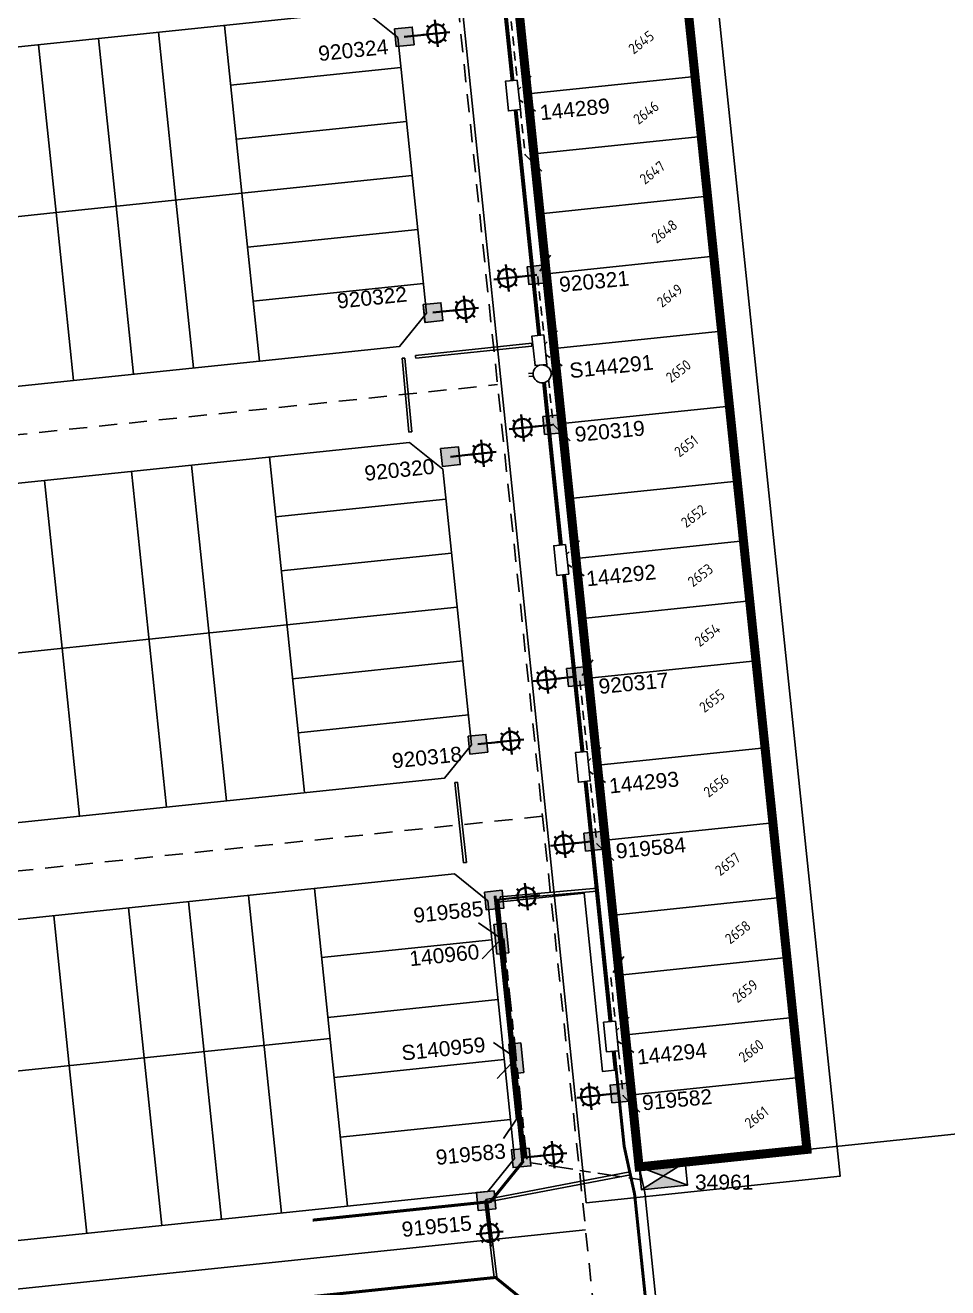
# Model space of a CAD drawing. Extents: x 296374 to 298792, y 6267790 to 6270844.
# Drawn here: x 297759.3 to 297912.4, y 6269586.4 to 6269795.8 of the extents above; entities that cross this region are included whole.
import ezdxf
from ezdxf.enums import TextEntityAlignment as Align

# ---------------------------------------------------------------- set-up
doc = ezdxf.new("R2010")
doc.units = 0
for name, pattern in [('Cable Exist UG', [8.2, 4, -1.2, 1.8, -1.2]), ('Dash', [5, 3, -2]), ('DASHDOT', [7, 5, -2]), ('DASHED', [0.75, 0.5, -0.25]), ('Trench-Service', [1.5, 1, -0.5])]:
    doc.linetypes.add(name, pattern=pattern)
doc.layers.get('0').update_dxf_attribs({"color": 6})
for name, color, linetype in [('_User_Boundary_Stage25', 252, 'DASHDOT'), ('_User_Exist_LV', 7, 'Cable Exist UG'), ('_User_Exist_Service', 7, 'Continuous'), ('_User_Exist_Trench', 7, 'Continuous'), ('_User_xref', 6, 'Continuous'), ('Duct_SP_EXT', 7, 'Continuous'), ('Equip_LV_NEW', 2, 'Continuous'), ('Equip_SP_SL_EXT', 7, 'Continuous'), ('Mains_LV_NEW_T84', 2, 'Continuous'), ('Services_SP_NEW_UG', 7, 'Trench-Service'), ('Sub_SP_EXT', 7, 'Continuous'), ('SupportsUG_SP_LV_EXT', 7, 'Continuous'), ('SupportsUG_SP_LV_NEW', 2, 'Continuous'), ('SupportsUG_SP_LV_SL_EXT', 7, 'Continuous'), ('X-Masterplan_LotLayout_P2$0$D-LO-Stage 15', 251, 'Continuous'), ('X-Masterplan_LotLayout_P2$0$D-LO-Stage 16', 251, 'Continuous'), ('X-Masterplan_LotLayout_P2$0$D-LO-Stage 17', 251, 'Continuous'), ('X-Masterplan_LotLayout_P2$0$D-LO-Stage 25', 251, 'Continuous'), ('X-Masterplan_LotLayout_P2$0$D-RD-15-23_CL', 251, 'Dash'), ('X-Masterplan_LotLayout_P2$0$D-RD-Future_BDY', 251, 'Continuous'), ('X-Masterplan_LotLayout_P2$0$D-RD-Stage15_BDY', 251, 'Continuous'), ('X-Masterplan_LotLayout_P2$0$D-RD-Stage16_BDY', 251, 'Continuous'), ('X-Masterplan_LotLayout_P2$0$D-RD-Stage25_BDY', 251, 'Continuous'), ('XR-600340-P4-CI-DESIGN (06032016)$0$GN-ANNO-LOT-No.', 251, 'Continuous')]:
    doc.layers.add(name, color=color, linetype=linetype)
doc.layers.add('Viewports', color=6, linetype='Continuous', plot=False)
doc.styles.add('COLUMN_LABEL', font='arial.ttf')
doc.styles.add('iecARIAL', font='arial.ttf', dxfattribs={"height": 2})
doc.styles.add('POLE_LABEL', font='arial.ttf')
doc.styles.get("Standard").update_dxf_attribs({"font": 'arial.ttf'})
doc.styles.add('XR-600340-P4-CI-DESIGN (06032016)$0$CDD_AN-ISOCP', font='isocp.shx')
doc.linetypes.add('Cable New UG', pattern='A,7,-0.25,["x",Standard,S=2,R=0,X=0.2,Y=-0.8],-2.1', length=9.35)

# ---------------------------------------------------------------- blocks, each defined once
blk = doc.blocks.new('XR-600340-P4-CI-DESIGN (06032016)')
at = {"layer": 'XR-600340-P4-CI-DESIGN (06032016)$0$GN-ANNO-LOT-No.', "linetype": 'ByBlock', "char_height": 1.75, "attachment_point": 5, "rotation": 37.4542, "style": 'XR-600340-P4-CI-DESIGN (06032016)$0$CDD_AN-ISOCP'}
for s, insert in [('2645', (297861.55, 6269793.02)), ('2646', (297862.36, 6269781.35)), ('2647', (297863.4, 6269771.4)), ('2648', (297865.39, 6269761.64)), ('2649', (297866.28, 6269750.99)), ('2650', (297867.72, 6269738.46)), ('2651', (297869.01, 6269726.03)), ('2652', (297870.24, 6269714.4)), ('2653', (297871.37, 6269704.6)), ('2654', (297872.53, 6269694.68)), ('2655', (297873.29, 6269683.75)), ('2656', (297874, 6269669.7)), ('2657', (297875.9, 6269656.66)), ('2658', (297877.58, 6269645.36)), ('2659', (297878.78, 6269635.59)), ('2660', (297879.8, 6269625.68)), ('2661', (297880.69, 6269614.66))]:
    blk.add_mtext(s, dxfattribs=dict(at, insert=insert))
blk = doc.blocks.new('X-Masterplan_LotLayout_P2')
at = {"layer": 'X-Masterplan_LotLayout_P2$0$D-LO-Stage 15'}
for p, q in [((297795.28, 6269767.98), (297764.44, 6269764.77)), ((297795.28, 6269767.98), (297798.18, 6269740.13)), ((297774.39, 6269765.8), (297777.29, 6269737.95)), ((297784.34, 6269766.84), (297787.24, 6269738.99)), ((297764.44, 6269764.77), (297664.82, 6269754.38)), ((297767.35, 6269736.92), (297764.44, 6269764.77)), ((297799.84, 6269724.22), (297805.64, 6269668.52)), ((297786.91, 6269722.87), (297792.72, 6269667.17)), ((297762.54, 6269720.33), (297765.44, 6269692.48)), ((297800.88, 6269714.27), (297829.12, 6269717.22)), ((297801.81, 6269705.32), (297830.06, 6269708.26)), ((297802.74, 6269696.37), (297830.99, 6269699.31)), ((297802.74, 6269696.37), (297779.87, 6269693.98)), ((297779.87, 6269693.98), (297618.28, 6269677.14)), ((297765.44, 6269692.48), (297768.35, 6269664.63)), ((297803.68, 6269687.42), (297831.92, 6269690.36)), ((297804.61, 6269678.46), (297832.86, 6269681.41)), ((297807.3, 6269652.61), (297812.8, 6269599.89)), ((297786.42, 6269650.43), (297791.91, 6269597.71)), ((297796.36, 6269651.46), (297801.86, 6269598.75)), ((297766.63, 6269623.23), (297764.04, 6269648.1)), ((297779.06, 6269624.53), (297776.47, 6269649.39)), ((297808.5, 6269641.17), (297836.74, 6269644.11)), ((297809.53, 6269631.22), (297837.78, 6269634.17)), ((297809.9, 6269627.74), (297779.06, 6269624.53)), ((297769.53, 6269595.38), (297766.63, 6269623.23)), ((297781.97, 6269596.68), (297779.06, 6269624.53)), ((297810.57, 6269621.27), (297838.82, 6269624.22)), ((297811.61, 6269611.33), (297839.85, 6269614.27))]:
    blk.add_line(p, q, dxfattribs=at)
at = {"layer": 'X-Masterplan_LotLayout_P2$0$D-LO-Stage 15', "flags": 128}
blk.add_lwpolyline([(297776.96, 6269721.83), (297782.77, 6269666.13)], dxfattribs=at)
at = {"layer": 'X-Masterplan_LotLayout_P2$0$D-LO-Stage 16'}
for p, q in [((297781.43, 6269794.69), (297784.34, 6269766.84)), ((297792.37, 6269795.83), (297795.28, 6269767.98)), ((297764.44, 6269764.77), (297761.54, 6269792.62)), ((297771.49, 6269793.65), (297774.39, 6269765.8)), ((297793.41, 6269785.88), (297821.66, 6269788.83)), ((297794.34, 6269776.93), (297822.59, 6269779.88)), ((297795.28, 6269767.98), (297823.52, 6269770.92)), ((297796.21, 6269759.03), (297824.46, 6269761.97)), ((297797.14, 6269750.08), (297825.39, 6269753.02))]:
    blk.add_line(p, q, dxfattribs=at)
at = {"layer": 'X-Masterplan_LotLayout_P2$0$D-LO-Stage 17'}
blk.add_line((297779.06, 6269624.53), (297640.54, 6269610.09), dxfattribs=at)
at = {"layer": 'X-Masterplan_LotLayout_P2$0$D-LO-Stage 25'}
for p, q in [((297842.23, 6269784.41), (297870.47, 6269787.35)), ((297843.26, 6269774.46), (297871.51, 6269777.4)), ((297844.3, 6269764.51), (297872.55, 6269767.46)), ((297845.34, 6269754.57), (297873.58, 6269757.51)), ((297846.63, 6269742.14), (297874.88, 6269745.08)), ((297847.93, 6269729.7), (297876.18, 6269732.65)), ((297849.23, 6269717.27), (297877.47, 6269720.21)), ((297850.26, 6269707.32), (297878.51, 6269710.27)), ((297851.3, 6269697.38), (297879.55, 6269700.32)), ((297852.34, 6269687.43), (297880.58, 6269690.38)), ((297853.84, 6269673.01), (297882.09, 6269675.95)), ((297855.14, 6269660.58), (297883.38, 6269663.52)), ((297856.43, 6269648.14), (297884.68, 6269651.09)), ((297857.47, 6269638.2), (297885.71, 6269641.14)), ((297858.5, 6269628.25), (297886.75, 6269631.2)), ((297859.54, 6269618.31), (297887.79, 6269621.25))]:
    blk.add_line(p, q, dxfattribs=at)
at = {"layer": 'X-Masterplan_LotLayout_P2$0$D-RD-15-23_CL'}
for p, q in [((297642.27, 6269715.84), (297837.7, 6269736.21)), ((297845.16, 6269664.59), (297652.21, 6269644.48))]:
    blk.add_line(p, q, dxfattribs=at)
at = {"layer": 'X-Masterplan_LotLayout_P2$0$D-RD-15-23_CL', "flags": 128}
blk.add_lwpolyline([(297823.86, 6269868.94), (297856.88, 6269552.2)], dxfattribs=at)
at = {"layer": 'X-Masterplan_LotLayout_P2$0$D-RD-15-23_CL', "linetype": 'Continuous', "flags": 128}
blk.add_lwpolyline([(297852.32, 6269595.97), (297603.43, 6269570.02)], dxfattribs=at)
at = {"layer": 'X-Masterplan_LotLayout_P2$0$D-RD-Future_BDY'}
blk.add_lwpolyline([(297993.08, 6269623.68), (297984.56, 6269634.79), (297980.35, 6269635.34), (297955.45, 6269616.24), (297889.05, 6269609.32)], dxfattribs=at)
at = {"layer": 'X-Masterplan_LotLayout_P2$0$D-RD-Stage15_BDY', "flags": 128}
for points in [[(297722.59, 6269732.25), (297798.18, 6269740.13)], [(297652.93, 6269708.9), (297823.11, 6269726.64), (297828.6, 6269722.19), (297833.37, 6269676.44), (297828.92, 6269670.94), (297731.14, 6269660.75)], [(297653.03, 6269636.52), (297830.58, 6269655.03), (297836.07, 6269650.58), (297840.53, 6269607.81), (297836.07, 6269602.32), (297646.17, 6269582.52)], [(297863.97, 6269584.51), (297862.13, 6269602.18), (297861.2, 6269606.41)]]:
    blk.add_lwpolyline(points, dxfattribs=at)
at = {"layer": 'X-Masterplan_LotLayout_P2$0$D-RD-Stage16_BDY', "flags": 128}
blk.add_lwpolyline([(297798.18, 6269740.13), (297821.45, 6269742.56), (297825.91, 6269748.05), (297821.14, 6269793.8), (297815.65, 6269798.26), (297655.54, 6269781.57)], dxfattribs=at)
at = {"layer": 'X-Masterplan_LotLayout_P2$0$D-RD-Stage25_BDY', "flags": 128}
for points in [[(297845.79, 6269750.2), (297833.88, 6269864.5), (297838.33, 6269869.99), (297838.73, 6269870.04)], [(297860.4, 6269610.1), (297845.79, 6269750.2)], [(297861.2, 6269606.41), (297860.4, 6269610.1)]]:
    blk.add_lwpolyline(points, dxfattribs=at)
at = {"layer": 'X-Masterplan_LotLayout_P2$0$D-RD-Stage25_BDY'}
for points in [[(297889.03, 6269609.32), (297888.94, 6269610.19), (297864.2, 6269847.55)], [(297889.05, 6269609.32), (297861.2, 6269606.41)]]:
    blk.add_lwpolyline(points, dxfattribs=at)
blk = doc.blocks.new('*U85')
blk.add_wipeout([(-2.47, 0.99), (2.47, 0.99), (2.47, -0.99), (-2.47, -0.99)])
at = {"lineweight": -3}
blk.add_lwpolyline([(-2.47, 0.99), (2.47, 0.99), (2.47, -0.99), (-2.47, -0.99)], close=True, dxfattribs=at)
for tag, height, flags, p in [('ASSET_NUM', 2.5, 8, (2, 4)), ('STREET_CODE', 0.2, 9, (1.5, 2)), ('OWNED_BY', 0.2, 9, (1.5, 1.8)), ('OPERATED_BY', 0.2, 9, (1.5, 1.6)), ('STATE', 0.2, 9, (1.5, 1.2)), ('SUPPORT_TYPE', 0.2, 9, (1.5, 1)), ('SUBURB', 0.2, 9, (1.5, 0.2)), ('STREETNAME', 0.2, 9, (1.5, 0)), ('MAINTAINED_BY', 0.2, 9, (1.5, 1.4)), ('USAGE', 0.2, 9, (1.5, 0.8)), ('LEGEND', 0.2, 9, (1.5, 0.6)), ('PARENT', 0.2, 9, (1.5, 0.4)), ('Z', 0.2, 1, (1.5, -0.6)), ('LOCATION', 0.2, 9, (1.5, -0.2)), ('NOTES', 0.2, 9, (1.5, -0.4))]:
    blk.add_attdef(tag, text='', height=height, dxfattribs=dict(flags=flags)).set_placement(p, align=Align.MIDDLE_LEFT)
blk = doc.blocks.new('COLUMN_EXT')
blk.add_hatch(color=256).paths.add_polyline_path([(-1.49, 1.48), (-1.49, -1.49), (1.48, -1.49), (1.48, 1.48)])
blk.add_lwpolyline([(-1.49, -1.49), (1.48, -1.49), (1.48, 1.48), (-1.49, 1.48)], close=True)
for tag, height, style, flags, p in [('ASSET_NUM', 2.5, 'COLUMN_LABEL', 8, (2, 2)), ('STRUCTURE_PLANT_NUMBER', 0.2, 'POLE_LABEL', 9, (1.81, 0.03)), ('STREET_CODE', 0.2, 'COLUMN_LABEL', 9, (1.81, -0.2))]:
    blk.add_attdef(tag, text='', height=height, dxfattribs=dict(style=style, flags=flags)).set_placement(p, align=Align.MIDDLE_LEFT)
at = {"flags": 9}
for tag, p in [('COLUMN_TYPE', (1.81, -0.4)), ('OWNED_BY', (1.81, -0.6)), ('STATE', (1.81, -0.8)), ('USAGE', (1.81, -1)), ('STREETNAME', (1.81, -1.6)), ('SUBURB', (1.81, -1.8)), ('LEGEND', (1.81, -1.2)), ('LOCATION', (1.81, -1.4)), ('NOTES', (1.81, -2))]:
    blk.add_attdef(tag, text='', height=0.2, dxfattribs=at).set_placement(p, align=Align.MIDDLE_LEFT)
at = {"flags": 1}
blk.add_attdef('Z', (1.81, -2.35), '', height=0.2, dxfattribs=at)
blk = doc.blocks.new('*U46')
at = {"lineweight": 40}
for p, q in [((-6.54, 0.76), (-6.1, 0.41)), ((-4.69, -2.77), (-5.18, 1.7)), ((-3.64, 1.07), (-3.99, 0.64)), ((0, 0), (-3.45, -0.37)), ((-2.7, -0.29), (-7.17, -0.77)), ((-6.23, -2.14), (-5.88, -1.7)), ((-3.33, -1.83), (-3.77, -1.47))]:
    blk.add_line(p, q, dxfattribs=at)
blk.add_circle((-4.94, -0.53), 1.5, dxfattribs=at)
at = {"style": 'iecARIAL', "flags": 8}
blk.add_attdef('ASSET_NUM', (1.5, 1.5), '', height=2.5, dxfattribs=at)
for tag, p, height, flags in [('OPERATING_VOLTAGE', (0.98, -1.65), 0.2, 9), ('ORIENTATION', (0.98, -1.85), 0.2, 9), ('OWNED_BY', (0.98, -2.05), 0.2, 9), ('STATE', (0.98, -2.25), 0.2, 9), ('CONSTRUCTED_VOLTAGE', (0.98, -0.65), 0.2, 9), ('CONTROL_TYPE', (0.98, -0.85), 0.2, 9), ('LANTERN_PURPOSE', (0.98, -1.05), 0.2, 9), ('LANTERN_TYPE', (0.98, -1.25), 0.2, 9), ('NO_PHASES', (0.98, -1.45), 0.2, 9), ('LNUMBER', (2.18, -3.25), 2.5, 8), ('USAGE', (0.98, -2.45), 0.2, 9), ('CEXIST', (0.98, -2.65), 0.2, 9), ('CNEW', (0.98, -2.85), 0.2, 9), ('CNUMBER', (0.98, -3.05), 0.2, 9), ('CREMOVE', (0.98, -3.25), 0.2, 9), ('CREPLACE', (0.98, -3.45), 0.2, 9), ('LKINGHEIGHT', (0.98, -3.65), 0.2, 9), ('LBRACKET', (0.98, -3.85), 0.2, 9), ('LBRACKETVOCAB', (0.98, -4.05), 0.2, 9), ('LCATEGORY', (0.98, -4.25), 0.2, 9), ('LCHARGE1', (0.98, -4.45), 0.2, 9), ('LCHARGE1PERCENT', (0.98, -4.65), 0.2, 9), ('LCHARGE2', (0.98, -4.85), 0.2, 9), ('LCHARGE2PERCENT', (0.98, -5.05), 0.2, 9), ('LCHARGE3', (0.98, -5.25), 0.2, 9), ('LCHARGE3PERCENT', (0.98, -5.45), 0.2, 9), ('LEXIST', (0.98, -5.65), 0.2, 9), ('LLAMP', (0.98, -5.85), 0.2, 9), ('LLAMPVOCAB', (0.98, -6.05), 0.2, 9), ('LMAST', (0.98, -6.25), 0.2, 9), ('LMASTVOCAB', (0.98, -6.45), 0.2, 9), ('LNEW', (0.98, -6.65), 0.2, 9), ('LANTNUMBER', (0.98, -6.85), 0.2, 9), ('LOUTREACH', (0.98, -7.25), 0.2, 9), ('LOUTREACHVOCAB', (0.98, -7.45), 0.2, 9), ('LRATECODE', (0.98, -7.65), 0.2, 9), ('LREMOVE', (0.98, -7.85), 0.2, 9), ('LREPLACE', (0.98, -8.05), 0.2, 9), ('LTYPE', (0.98, -8.25), 0.2, 9), ('LTYPEVOCAB', (0.98, -8.45), 0.2, 9), ('STREETNAME', (0.98, -9.25), 0.2, 9), ('SUBURB', (0.98, -9.45), 0.2, 1), ('LEGEND', (0.98, -8.65), 0.2, 9), ('LOCATION', (0.98, -8.85), 0.2, 9), ('NOTES', (0.98, -9.05), 0.2, 9)]:
    blk.add_attdef(tag, p, '', height=height, dxfattribs=dict(flags=flags))
blk = doc.blocks.new('*U47')
at = {"lineweight": 40}
for p, q in [((-6.59, 0.76), (-6.15, 0.41)), ((-4.75, -2.77), (-5.23, 1.7)), ((-3.69, 1.07), (-4.04, 0.63)), ((0, 0), (-3.5, -0.37)), ((-2.75, -0.29), (-7.22, -0.77)), ((-6.28, -2.14), (-5.93, -1.7)), ((-3.38, -1.83), (-3.82, -1.47))]:
    blk.add_line(p, q, dxfattribs=at)
blk.add_circle((-4.99, -0.53), 1.5, dxfattribs=at)
at = {"style": 'iecARIAL', "flags": 8}
blk.add_attdef('ASSET_NUM', (1.5, 1.5), '', height=2.5, dxfattribs=at)
for tag, p, height, flags in [('OPERATING_VOLTAGE', (0.98, -1.65), 0.2, 9), ('ORIENTATION', (0.98, -1.85), 0.2, 9), ('OWNED_BY', (0.98, -2.05), 0.2, 9), ('STATE', (0.98, -2.25), 0.2, 9), ('CONSTRUCTED_VOLTAGE', (0.98, -0.65), 0.2, 9), ('CONTROL_TYPE', (0.98, -0.85), 0.2, 9), ('LANTERN_PURPOSE', (0.98, -1.05), 0.2, 9), ('LANTERN_TYPE', (0.98, -1.25), 0.2, 9), ('NO_PHASES', (0.98, -1.45), 0.2, 9), ('LNUMBER', (2.18, -3.25), 2.5, 8), ('USAGE', (0.98, -2.45), 0.2, 9), ('CEXIST', (0.98, -2.65), 0.2, 9), ('CNEW', (0.98, -2.85), 0.2, 9), ('CNUMBER', (0.98, -3.05), 0.2, 9), ('CREMOVE', (0.98, -3.25), 0.2, 9), ('CREPLACE', (0.98, -3.45), 0.2, 9), ('LKINGHEIGHT', (0.98, -3.65), 0.2, 9), ('LBRACKET', (0.98, -3.85), 0.2, 9), ('LBRACKETVOCAB', (0.98, -4.05), 0.2, 9), ('LCATEGORY', (0.98, -4.25), 0.2, 9), ('LCHARGE1', (0.98, -4.45), 0.2, 9), ('LCHARGE1PERCENT', (0.98, -4.65), 0.2, 9), ('LCHARGE2', (0.98, -4.85), 0.2, 9), ('LCHARGE2PERCENT', (0.98, -5.05), 0.2, 9), ('LCHARGE3', (0.98, -5.25), 0.2, 9), ('LCHARGE3PERCENT', (0.98, -5.45), 0.2, 9), ('LEXIST', (0.98, -5.65), 0.2, 9), ('LLAMP', (0.98, -5.85), 0.2, 9), ('LLAMPVOCAB', (0.98, -6.05), 0.2, 9), ('LMAST', (0.98, -6.25), 0.2, 9), ('LMASTVOCAB', (0.98, -6.45), 0.2, 9), ('LNEW', (0.98, -6.65), 0.2, 9), ('LANTNUMBER', (0.98, -6.85), 0.2, 9), ('LOUTREACH', (0.98, -7.25), 0.2, 9), ('LOUTREACHVOCAB', (0.98, -7.45), 0.2, 9), ('LRATECODE', (0.98, -7.65), 0.2, 9), ('LREMOVE', (0.98, -7.85), 0.2, 9), ('LREPLACE', (0.98, -8.05), 0.2, 9), ('LTYPE', (0.98, -8.25), 0.2, 9), ('LTYPEVOCAB', (0.98, -8.45), 0.2, 9), ('STREETNAME', (0.98, -9.25), 0.2, 9), ('SUBURB', (0.98, -9.45), 0.2, 1), ('LEGEND', (0.98, -8.65), 0.2, 9), ('LOCATION', (0.98, -8.85), 0.2, 9), ('NOTES', (0.98, -9.05), 0.2, 9)]:
    blk.add_attdef(tag, p, '', height=height, dxfattribs=dict(flags=flags))
blk = doc.blocks.new('*U44')
at = {"lineweight": 40}
for p, q in [((5.1, 2.8), (5.57, -1.68)), ((6.63, 2.16), (6.28, 1.72)), ((0, 0), (3.85, 0.4)), ((3.1, 0.32), (7.57, 0.79)), ((3.73, 1.86), (4.17, 1.5)), ((4.04, -1.04), (4.39, -0.61)), ((6.94, -0.74), (6.5, -0.39))]:
    blk.add_line(p, q, dxfattribs=at)
blk.add_circle((5.34, 0.56), 1.5, dxfattribs=at)
at = {"style": 'iecARIAL', "flags": 8}
blk.add_attdef('ASSET_NUM', (1.5, 1.5), '', height=2.5, dxfattribs=at)
for tag, p, height, flags in [('OPERATING_VOLTAGE', (0.98, -1.65), 0.2, 9), ('ORIENTATION', (0.98, -1.85), 0.2, 9), ('OWNED_BY', (0.98, -2.05), 0.2, 9), ('STATE', (0.98, -2.25), 0.2, 9), ('CONSTRUCTED_VOLTAGE', (0.98, -0.65), 0.2, 9), ('CONTROL_TYPE', (0.98, -0.85), 0.2, 9), ('LANTERN_PURPOSE', (0.98, -1.05), 0.2, 9), ('LANTERN_TYPE', (0.98, -1.25), 0.2, 9), ('NO_PHASES', (0.98, -1.45), 0.2, 9), ('LNUMBER', (2.18, -3.25), 2.5, 8), ('USAGE', (0.98, -2.45), 0.2, 9), ('CEXIST', (0.98, -2.65), 0.2, 9), ('CNEW', (0.98, -2.85), 0.2, 9), ('CNUMBER', (0.98, -3.05), 0.2, 9), ('CREMOVE', (0.98, -3.25), 0.2, 9), ('CREPLACE', (0.98, -3.45), 0.2, 9), ('LKINGHEIGHT', (0.98, -3.65), 0.2, 9), ('LBRACKET', (0.98, -3.85), 0.2, 9), ('LBRACKETVOCAB', (0.98, -4.05), 0.2, 9), ('LCATEGORY', (0.98, -4.25), 0.2, 9), ('LCHARGE1', (0.98, -4.45), 0.2, 9), ('LCHARGE1PERCENT', (0.98, -4.65), 0.2, 9), ('LCHARGE2', (0.98, -4.85), 0.2, 9), ('LCHARGE2PERCENT', (0.98, -5.05), 0.2, 9), ('LCHARGE3', (0.98, -5.25), 0.2, 9), ('LCHARGE3PERCENT', (0.98, -5.45), 0.2, 9), ('LEXIST', (0.98, -5.65), 0.2, 9), ('LLAMP', (0.98, -5.85), 0.2, 9), ('LLAMPVOCAB', (0.98, -6.05), 0.2, 9), ('LMAST', (0.98, -6.25), 0.2, 9), ('LMASTVOCAB', (0.98, -6.45), 0.2, 9), ('LNEW', (0.98, -6.65), 0.2, 9), ('LANTNUMBER', (0.98, -6.85), 0.2, 9), ('LOUTREACH', (0.98, -7.25), 0.2, 9), ('LOUTREACHVOCAB', (0.98, -7.45), 0.2, 9), ('LRATECODE', (0.98, -7.65), 0.2, 9), ('LREMOVE', (0.98, -7.85), 0.2, 9), ('LREPLACE', (0.98, -8.05), 0.2, 9), ('LTYPE', (0.98, -8.25), 0.2, 9), ('LTYPEVOCAB', (0.98, -8.45), 0.2, 9), ('STREETNAME', (0.98, -9.25), 0.2, 9), ('SUBURB', (0.98, -9.45), 0.2, 1), ('LEGEND', (0.98, -8.65), 0.2, 9), ('LOCATION', (0.98, -8.85), 0.2, 9), ('NOTES', (0.98, -9.05), 0.2, 9)]:
    blk.add_attdef(tag, p, '', height=height, dxfattribs=dict(flags=flags))
blk = doc.blocks.new('*U43')
at = {"lineweight": 40}
for p, q in [((5.16, 2.8), (5.62, -1.68)), ((6.69, 2.16), (6.33, 1.72)), ((0, 0), (3.9, 0.4)), ((3.15, 0.33), (7.63, 0.79)), ((3.79, 1.86), (4.22, 1.5)), ((4.09, -1.04), (4.44, -0.61)), ((6.99, -0.74), (6.55, -0.39))]:
    blk.add_line(p, q, dxfattribs=at)
blk.add_circle((5.39, 0.56), 1.5, dxfattribs=at)
at = {"style": 'iecARIAL', "flags": 8}
blk.add_attdef('ASSET_NUM', (1.5, 1.5), '', height=2.5, dxfattribs=at)
for tag, p, height, flags in [('OPERATING_VOLTAGE', (0.98, -1.65), 0.2, 9), ('ORIENTATION', (0.98, -1.85), 0.2, 9), ('OWNED_BY', (0.98, -2.05), 0.2, 9), ('STATE', (0.98, -2.25), 0.2, 9), ('CONSTRUCTED_VOLTAGE', (0.98, -0.65), 0.2, 9), ('CONTROL_TYPE', (0.98, -0.85), 0.2, 9), ('LANTERN_PURPOSE', (0.98, -1.05), 0.2, 9), ('LANTERN_TYPE', (0.98, -1.25), 0.2, 9), ('NO_PHASES', (0.98, -1.45), 0.2, 9), ('LNUMBER', (2.18, -3.25), 2.5, 8), ('USAGE', (0.98, -2.45), 0.2, 9), ('CEXIST', (0.98, -2.65), 0.2, 9), ('CNEW', (0.98, -2.85), 0.2, 9), ('CNUMBER', (0.98, -3.05), 0.2, 9), ('CREMOVE', (0.98, -3.25), 0.2, 9), ('CREPLACE', (0.98, -3.45), 0.2, 9), ('LKINGHEIGHT', (0.98, -3.65), 0.2, 9), ('LBRACKET', (0.98, -3.85), 0.2, 9), ('LBRACKETVOCAB', (0.98, -4.05), 0.2, 9), ('LCATEGORY', (0.98, -4.25), 0.2, 9), ('LCHARGE1', (0.98, -4.45), 0.2, 9), ('LCHARGE1PERCENT', (0.98, -4.65), 0.2, 9), ('LCHARGE2', (0.98, -4.85), 0.2, 9), ('LCHARGE2PERCENT', (0.98, -5.05), 0.2, 9), ('LCHARGE3', (0.98, -5.25), 0.2, 9), ('LCHARGE3PERCENT', (0.98, -5.45), 0.2, 9), ('LEXIST', (0.98, -5.65), 0.2, 9), ('LLAMP', (0.98, -5.85), 0.2, 9), ('LLAMPVOCAB', (0.98, -6.05), 0.2, 9), ('LMAST', (0.98, -6.25), 0.2, 9), ('LMASTVOCAB', (0.98, -6.45), 0.2, 9), ('LNEW', (0.98, -6.65), 0.2, 9), ('LANTNUMBER', (0.98, -6.85), 0.2, 9), ('LOUTREACH', (0.98, -7.25), 0.2, 9), ('LOUTREACHVOCAB', (0.98, -7.45), 0.2, 9), ('LRATECODE', (0.98, -7.65), 0.2, 9), ('LREMOVE', (0.98, -7.85), 0.2, 9), ('LREPLACE', (0.98, -8.05), 0.2, 9), ('LTYPE', (0.98, -8.25), 0.2, 9), ('LTYPEVOCAB', (0.98, -8.45), 0.2, 9), ('STREETNAME', (0.98, -9.25), 0.2, 9), ('SUBURB', (0.98, -9.45), 0.2, 1), ('LEGEND', (0.98, -8.65), 0.2, 9), ('LOCATION', (0.98, -8.85), 0.2, 9), ('NOTES', (0.98, -9.05), 0.2, 9)]:
    blk.add_attdef(tag, p, '', height=height, dxfattribs=dict(flags=flags))
blk = doc.blocks.new('PILLAR_EXT')
blk.add_hatch(color=256).paths.add_polyline_path([(-2.475, 0.99), (-2.475, -0.99), (2.475, -0.99), (2.475, 0.99)])
blk.add_lwpolyline([(-2.475, -0.99), (2.475, -0.99), (2.475, 0.99), (-2.475, 0.99)], close=True)
at = {"style": 'iecARIAL', "flags": 8}
blk.add_attdef('ASSET_NUM', (1.5, 3.5), '', height=2.5, dxfattribs=at)
for tag, p, flags in [('OWNED_BY', (0, -0.2), 9), ('STATE', (0, -0.4), 9), ('SUPPORT_TYPE', (0, -0.6), 9), ('STREETNAME', (0, -1.8), 9), ('SUBURB', (0, -2), 1), ('USAGE', (0, -0.8), 9), ('LEGEND', (0, -1), 9), ('LOCATION', (0, -1.2), 9), ('NOTES', (0, -1.4), 9), ('PARENT', (0, -1.6), 9)]:
    blk.add_attdef(tag, p, '', height=0.2, dxfattribs=dict(flags=flags))
blk = doc.blocks.new('LV_UG_LINKS_OPEN_NEW')
blk.add_wipeout([(-1.17, 0.93), (-1.28, 0.78), (-1.36, 0.61), (-1.43, 0.44), (-1.47, 0.25), (-1.49, 0.07), (-1.49, -0.12), (-1.46, -0.31), (-1.41, -0.49), (-1.34, -0.66), (-1.25, -0.82), (-1.13, -0.97), (-1, -1.11), (-0.86, -1.22), (-0.7, -1.32), (-0.53, -1.4), (-0.35, -1.45), (-0.16, -1.49), (0.03, -1.49), (0.21, -1.48), (0.4, -1.44), (0.57, -1.38), (0.74, -1.3), (0.9, -1.19), (1.04, -1.07), (1.17, -0.93), (1.28, -0.78), (1.36, -0.61), (1.43, -0.44), (1.47, -0.25), (1.49, -0.07), (1.49, 0.12), (1.46, 0.31), (1.41, 0.49), (1.34, 0.66), (1.25, 0.82), (1.13, 0.97), (1, 1.11), (0.86, 1.22), (0.7, 1.32), (0.53, 1.4), (0.35, 1.45), (0.16, 1.49), (-0.03, 1.49), (-0.21, 1.48), (-0.4, 1.44), (-0.57, 1.38), (-0.74, 1.3), (-0.9, 1.19), (-1.04, 1.07)])
for p, q in [((-0.25, 1.47), (-0.25, 2.22)), ((0.25, 1.47), (0.25, 2.22)), ((-0.25, -1.47), (-0.25, -2.22)), ((0.25, -1.47), (0.25, -2.22))]:
    blk.add_line(p, q)
blk.add_lwpolyline([(1.49, 0, 1), (-1.49, 0, 1)], format="xyb", close=True)
for tag, p, flags in [('ORIENTATION', (0, 0), 9), ('Z', (0, 0), 1), ('USAGE', (0, -0.2), 9), ('NOTES', (0, -0.4), 9)]:
    blk.add_attdef(tag, p, '', height=0.2, dxfattribs=dict(flags=flags))
blk = doc.blocks.new('*U84')
h = blk.add_hatch(color=256)
h.paths.add_polyline_path([(3.84, 1.92), (-3.84, 1.92), (0, 0)])
h.paths.add_polyline_path([(3.84, -1.92), (0, 0), (-3.84, -1.92)])
for p, q in [((3.84, 1.92), (-3.84, -1.92)), ((-3.84, 1.92), (3.84, -1.92))]:
    blk.add_line(p, q)
blk.add_lwpolyline([(-3.84, -1.92), (3.84, -1.92), (3.84, 1.92), (-3.84, 1.92)], close=True)
for tag, height, flags, p in [('ASSET_NUM', 2.5, 8, (2, 2)), ('STREET_CODE', 0.2, 9, (1.5, 0)), ('CONSTRUCTED_VOLTAGE', 0.2, 9, (1.5, -0.2)), ('OPERATING_VOLTAGE', 0.2, 9, (1.5, -0.6)), ('ORIENTATION', 0.2, 9, (1.5, -0.8)), ('OWNED_BY', 0.2, 9, (1.5, -1)), ('OPERATED_BY', 0.2, 9, (1.5, -1.2)), ('SECONDARY_VOLTAGE', 0.2, 9, (1.5, -1.6)), ('STATE', 0.2, 9, (1.5, -1.8)), ('NO_PHASES', 0.2, 9, (1.5, -0.4)), ('MAINTAINED_BY', 0.2, 9, (1.5, -1.4)), ('PARENT', 0.2, 9, (1.5, -2)), ('SUBSTATION_TYPE', 0.2, 9, (1.5, -2.2)), ('STREETNAME', 0.2, 9, (1.5, -3)), ('SUBURB', 0.2, 9, (1.5, -3.2)), ('Z', 0.2, 1, (1.5, -3.6)), ('USAGE', 0.2, 9, (1.5, -2.4)), ('LEGEND', 0.2, 9, (1.5, -2.6)), ('LOCATION', 0.2, 9, (1.5, -2.8)), ('NOTES', 0.2, 9, (1.5, -3.4))]:
    blk.add_attdef(tag, text='', height=height, dxfattribs=dict(flags=flags)).set_placement(p, align=Align.MIDDLE_LEFT)

msp = doc.modelspace()

# ---------------------------------------------------------------- linework, layer by layer
at = {"layer": '_User_Boundary_Stage25', "linetype": 'DASHED', "lineweight": -3, "ltscale": 10, "const_width": 1.5, "flags": 128}
msp.add_lwpolyline([(297948.86, 6270032.68), (297942.89, 6269990.2, -0.083685), (297919.19, 6269986.9), (297914.89, 6269992.16), (297914.95, 6269992.58), (297899.11, 6269994.8), (297897.98, 6269986.77), (297845.65, 6269994.12), (297834.52, 6269916, 0.033879), (297832.69, 6269890.5), (297837.81, 6269886.03), (297839.47, 6269870.11), (297838.73, 6269870.04), (297834.37, 6269864.66), (297861.2, 6269606.41), (297889.05, 6269609.32), (297864.2, 6269847.55), (297906.07, 6269851.92, 0.131604), (297994.51, 6269885.77), (298008.97, 6269866.91), (298031.19, 6269883.96), (298030.63, 6269884.69), (298043.46, 6269894.25), (298037.07, 6269902.58), (298059.94, 6269920.13), (298052.33, 6269930.05), (298091.6, 6269960.18), (298101.65, 6269947.09), (298123.86, 6269964.13), (298127.82, 6269958.98), (298140.51, 6269968.72), (298136.56, 6269973.87), (298156.39, 6269989.09), (298146.35, 6270002.18), (298206.46, 6270048.3), (298223.5, 6270026.09), (298241.75, 6270040.09), (298242.67, 6270047.1), (298256.16, 6270057.45), (298230.6, 6270090.76), (298231.53, 6270097.79), (298221.31, 6270111.12), (298219.54, 6270109.77), (298212.53, 6270110.69), (298170.41, 6270165.59), (298158.67, 6270156.58), (298157.74, 6270149.57), (298139.5, 6270135.58), (298122.44, 6270157.78), (298062.36, 6270111.68), (298069.66, 6270102.19), (298079.42, 6270089.48), (298063.52, 6270077.28), (298056.51, 6270078.2), (298043.81, 6270068.46), (298042.89, 6270061.45), (298024.64, 6270047.45), (298007.6, 6270069.67), (297957.76, 6270031.43), (297948.86, 6270032.68)], format="xyb", dxfattribs=at)
at = {"layer": '_User_Exist_LV', "lineweight": -3, "flags": 128}
msp.add_lwpolyline([(297838.74, 6269644.32), (297840.82, 6269624.43), (297842.6, 6269607.19), (297861.42, 6269604.27)], dxfattribs=at)
at = {"layer": '_User_Exist_Service', "lineweight": -3, "flags": 128}
for points in [[(297835.16, 6269640.93), (297838.34, 6269644.28), (297834.54, 6269646.9)], [(297837.64, 6269621.08), (297840.82, 6269624.43), (297837.01, 6269627.05)], [(297838.7, 6269611.1), (297840.87, 6269614.34), (297839.92, 6269623.43)]]:
    msp.add_lwpolyline(points, dxfattribs=at)
at = {"layer": '_User_Exist_Trench', "lineweight": -3, "const_width": 0.5, "flags": 128}
for points in [[(297861.43, 6269874.11), (297838.36, 6269871.71), (297837.46, 6269871.61), (297832.11, 6269865.03), (297857.85, 6269618.13), (297858.72, 6269609.83), (297859.54, 6269606.05), (297860.45, 6269601.91), (297861.36, 6269593.17), (297862.28, 6269584.33), (297863.91, 6269568.72), (297865.53, 6269553.11), (297867.09, 6269538.15)], [(297837.29, 6269651.41), (297841.89, 6269607.24), (297838.44, 6269602.98)], [(297837.76, 6269650.75), (297838.43, 6269644.29)], [(297838.43, 6269644.29), (297842.22, 6269607.98)], [(297838.44, 6269602.98), (297836.55, 6269600.66), (297807.02, 6269597.58)], [(297643.61, 6269567.88), (297837.36, 6269588.07), (297843.93, 6269582.74), (297847.83, 6269551.29)]]:
    msp.add_lwpolyline(points, dxfattribs=at)
at = {"layer": 'Duct_SP_EXT', "lineweight": -3}
for p, q in [((297824.08, 6269741.07), (297843.37, 6269743.09)), ((297824.13, 6269740.59), (297843.42, 6269742.61)), ((297843.37, 6269743.09), (297843.39, 6269742.85)), ((297843.42, 6269742.61), (297843.39, 6269742.85)), ((297821.85, 6269740.59), (297822.09, 6269740.61)), ((297821.85, 6269740.59), (297823, 6269728.34)), ((297822.33, 6269740.63), (297822.09, 6269740.61)), ((297822.33, 6269740.63), (297823.48, 6269728.39)), ((297824.08, 6269741.07), (297824.1, 6269740.83)), ((297824.13, 6269740.59), (297824.1, 6269740.83)), ((297823, 6269728.34), (297823.24, 6269728.37)), ((297823.48, 6269728.39), (297823.24, 6269728.37)), ((297830.61, 6269670.2), (297830.84, 6269670.22)), ((297830.61, 6269670.2), (297832.07, 6269656.89)), ((297831.08, 6269670.25), (297830.84, 6269670.22)), ((297831.08, 6269670.25), (297832.55, 6269656.95)), ((297832.07, 6269656.89), (297832.31, 6269656.92)), ((297832.55, 6269656.95), (297832.31, 6269656.92)), ((297838.13, 6269651.25), (297854.22, 6269652.64)), ((297838.17, 6269650.77), (297854.26, 6269652.16)), ((297854.22, 6269652.64), (297854.24, 6269652.4)), ((297854.26, 6269652.16), (297854.24, 6269652.4)), ((297838.13, 6269651.25), (297838.15, 6269651.01)), ((297838.17, 6269650.77), (297838.15, 6269651.01)), ((297859.67, 6269605.57), (297835.77, 6269601.03)), ((297859.76, 6269605.1), (297835.86, 6269600.56)), ((297859.67, 6269605.57), (297859.72, 6269605.34)), ((297859.76, 6269605.1), (297859.72, 6269605.34)), ((297835.58, 6269600.77), (297835.82, 6269600.8)), ((297835.58, 6269600.77), (297837.12, 6269588.04)), ((297835.77, 6269601.03), (297835.82, 6269600.8)), ((297836.05, 6269600.83), (297835.82, 6269600.8)), ((297835.86, 6269600.56), (297835.82, 6269600.8)), ((297836.05, 6269600.83), (297837.6, 6269588.1)), ((297837.12, 6269588.04), (297837.36, 6269588.07)), ((297837.6, 6269588.1), (297837.36, 6269588.07))]:
    msp.add_line(p, q, dxfattribs=at)
at = {"layer": 'Mains_LV_NEW_T84', "linetype": 'Cable New UG', "flags": 128}
for points in [[(297840.23, 6269784.35), (297835.12, 6269833.33)], [(297844.65, 6269741.93), (297840.23, 6269784.35)], [(297848.27, 6269707.12), (297844.65, 6269741.93)], [(297851.85, 6269672.8), (297848.27, 6269707.12)], [(297856.52, 6269628.04), (297851.85, 6269672.8)], [(297838.34, 6269644.28), (297837.71, 6269650.34), (297852.1, 6269651.84), (297855.1, 6269622.25), (297857.09, 6269622.46), (297856.52, 6269628.04)]]:
    msp.add_lwpolyline(points, dxfattribs=at)
at = {"layer": 'Services_SP_NEW_UG', "linetype": 'Dash', "lineweight": -3, "ltscale": 0.5, "flags": 128}
for points in [[(297845.07, 6269771.63), (297842.27, 6269774.35), (297841.49, 6269781.84), (297840.25, 6269784.2), (297840.98, 6269786.76), (297839.73, 6269798.75), (297841.91, 6269801.99)], [(297844.03, 6269781.58), (297840.25, 6269784.2), (297843.41, 6269787.55)], [(297849.73, 6269726.87), (297846.93, 6269729.6), (297845.9, 6269739.57), (297844.65, 6269741.93), (297845.38, 6269744.49), (297844.34, 6269754.46), (297846.52, 6269757.71)], [(297848.44, 6269739.31), (297844.65, 6269741.93), (297847.81, 6269745.27)], [(297852.07, 6269704.5), (297848.28, 6269707.12), (297851.44, 6269710.46)], [(297857, 6269657.28), (297854.2, 6269660), (297853.1, 6269670.45), (297851.86, 6269672.8), (297852.58, 6269675.37), (297851.34, 6269687.33), (297853.52, 6269690.57)], [(297855.64, 6269670.18), (297851.86, 6269672.8), (297855.02, 6269676.15)], [(297861.34, 6269615.48), (297858.55, 6269618.2), (297857.77, 6269625.69), (297856.53, 6269628.05), (297857.25, 6269630.61), (297856.47, 6269638.09), (297858.65, 6269641.34)], [(297860.31, 6269625.42), (297856.53, 6269628.05), (297859.69, 6269631.39)]]:
    msp.add_lwpolyline(points, dxfattribs=at)
at = {"layer": 'Viewports', "lineweight": -3, "flags": 128}
msp.add_lwpolyline([(297869.39, 6269846.02), (297894.55, 6269604.86), (297852.43, 6269600.47), (297827.38, 6269841.64)], close=True, dxfattribs=at)

# ---------------------------------------------------------------- block references
at = {"layer": '_User_xref', "color": 6}
msp.add_blockref('X-Masterplan_LotLayout_P2', (0, 0), dxfattribs=at)
at = {"layer": '_User_xref', "color": 6, "lineweight": -3}
msp.add_blockref('XR-600340-P4-CI-DESIGN (06032016)', (0, 0), dxfattribs=at)
at = {"layer": 'Equip_SP_SL_EXT', "lineweight": -3}
for name, p in [('*U44', (297822.22, 6269793.92, 0)), ('*U46', (297844.25, 6269754.44, 0)), ('*U44', (297826.99, 6269748.16, 0)), ('*U47', (297846.84, 6269729.57, 0)), ('*U44', (297829.88, 6269724.26, 0)), ('*U46', (297850.79, 6269687.76, 0)), ('*U43', (297834.45, 6269676.55, 0)), ('*U46', (297853.67, 6269660.45)), ('*U44', (297837.15, 6269650.69, 0)), ('*U46', (297858.01, 6269618.66, 0)), ('*U44', (297841.61, 6269607.91))]:
    msp.add_blockref(name, p, dxfattribs=at)
at = {"layer": 'Equip_SP_SL_EXT', "lineweight": -3, "rotation": 270.0000000007493}
msp.add_blockref('*U44', (297835.82, 6269600.8), dxfattribs=at)
at = {"layer": 'Sub_SP_EXT', "color": 6, "lineweight": -3}
ref = msp.add_blockref('*U84', (297865.22, 6269604.9), dxfattribs=dict(at, rotation=5.974753001370792))
ref.add_attrib('ASSET_NUM', '34961', dxfattribs={"layer": '0', "height": 2.5, "flags": 8}).set_placement((297870.47, 6269603.88), align=Align.MIDDLE_LEFT)
at = {"layer": 'SupportsUG_SP_LV_EXT', "lineweight": -3}
ref = msp.add_blockref('PILLAR_EXT', (297838.34, 6269644.28), dxfattribs=dict(at, rotation=95.95089874689891))
ref.add_attrib('ASSET_NUM', '140960', dxfattribs={"layer": '0', "height": 2.5, "rotation": 5.9509}).set_placement((297823.07, 6269640.95), align=Align.MIDDLE_LEFT)
ref = msp.add_blockref('PILLAR_EXT', (297840.82, 6269624.43), dxfattribs=dict(at, rotation=95.95089874689891))
ref.add_attrib('ASSET_NUM', 'S140959', dxfattribs={"layer": '0', "height": 2.5, "rotation": 5.9509}).set_placement((297821.77, 6269625.3), align=Align.MIDDLE_LEFT)
at = {"layer": 'SupportsUG_SP_LV_SL_EXT', "lineweight": -3}
ref = msp.add_blockref('COLUMN_EXT', (297822.22, 6269793.92, 0), dxfattribs=dict(at, rotation=275.9524019682174))
ref.add_attrib('ASSET_NUM', '920324', dxfattribs={"layer": '0', "height": 2.5, "rotation": 5.9524}).set_placement((297807.96, 6269791.13, 0), align=Align.MIDDLE_LEFT)
ref = msp.add_blockref('COLUMN_EXT', (297844.25, 6269754.44, 0), dxfattribs=dict(at, rotation=185.4699744143336))
ref.add_attrib('ASSET_NUM', '920321', dxfattribs={"layer": '0', "height": 2.5, "rotation": 5.47}).set_placement((297847.93, 6269752.8, 0), align=Align.MIDDLE_LEFT)
ref = msp.add_blockref('COLUMN_EXT', (297826.99, 6269748.16, 0), dxfattribs=dict(at, rotation=275.9524019682174))
ref.add_attrib('ASSET_NUM', '920322', dxfattribs={"layer": '0', "height": 2.5, "rotation": 5.9524}).set_placement((297811.08, 6269750.06, 0), align=Align.MIDDLE_LEFT)
at = {"layer": 'SupportsUG_SP_LV_SL_EXT', "lineweight": -3, "rotation": 186.0019750374148}
msp.add_blockref('COLUMN_EXT', (297826.99, 6269748.16, 0), dxfattribs=at)
at = {"layer": 'SupportsUG_SP_LV_SL_EXT', "lineweight": -3}
ref = msp.add_blockref('COLUMN_EXT', (297846.84, 6269729.57, 0), dxfattribs=dict(at, rotation=185.4699744143336))
ref.add_attrib('ASSET_NUM', '920319', dxfattribs={"layer": '0', "height": 2.5, "rotation": 5.47}).set_placement((297850.53, 6269727.93, 0), align=Align.MIDDLE_LEFT)
ref = msp.add_blockref('COLUMN_EXT', (297829.88, 6269724.27), dxfattribs=dict(at, rotation=275.9524019682174))
ref.add_attrib('ASSET_NUM', '920320', dxfattribs={"layer": '0', "height": 2.5, "rotation": 5.9524}).set_placement((297815.62, 6269721.48), align=Align.MIDDLE_LEFT)
ref = msp.add_blockref('COLUMN_EXT', (297850.79, 6269687.76, 0), dxfattribs=dict(at, rotation=185.4699744143336))
ref.add_attrib('ASSET_NUM', '920317', dxfattribs={"layer": '0', "height": 2.5, "rotation": 5.47}).set_placement((297854.48, 6269686.12, 0), align=Align.MIDDLE_LEFT)
ref = msp.add_blockref('COLUMN_EXT', (297834.45, 6269676.55, 0), dxfattribs=dict(at, rotation=275.9524019682174))
ref.add_attrib('ASSET_NUM', '920318', dxfattribs={"layer": '0', "height": 2.5, "rotation": 5.9524}).set_placement((297820.2, 6269673.76, 0), align=Align.MIDDLE_LEFT)
ref = msp.add_blockref('COLUMN_EXT', (297853.66, 6269660.44), dxfattribs=dict(at, rotation=185.4699744143336))
ref.add_attrib('ASSET_NUM', '919584', dxfattribs={"layer": '0', "height": 2.5, "rotation": 5.47}).set_placement((297857.35, 6269658.79), align=Align.MIDDLE_LEFT)
ref = msp.add_blockref('COLUMN_EXT', (297837.15, 6269650.69, 0), dxfattribs=dict(at, rotation=275.9524019682174))
ref.add_attrib('ASSET_NUM', '919585', dxfattribs={"layer": '0', "height": 2.5, "rotation": 5.9524}).set_placement((297823.75, 6269648.12, 0), align=Align.MIDDLE_LEFT)
ref = msp.add_blockref('COLUMN_EXT', (297858.01, 6269618.66, 0), dxfattribs=dict(at, rotation=185.4699744143336))
ref.add_attrib('ASSET_NUM', '919582', dxfattribs={"layer": '0', "height": 2.5, "rotation": 5.47}).set_placement((297861.7, 6269617.02, 0), align=Align.MIDDLE_LEFT)
ref = msp.add_blockref('COLUMN_EXT', (297841.61, 6269607.91), dxfattribs=dict(at, rotation=185.4699744143336))
ref.add_attrib('ASSET_NUM', '919583', dxfattribs={"layer": '0', "height": 2.5, "rotation": 5.47}).set_placement((297827.46, 6269607.97), align=Align.MIDDLE_LEFT)
ref = msp.add_blockref('COLUMN_EXT', (297835.82, 6269600.8), dxfattribs=dict(at, rotation=185.4699744150828))
ref.add_attrib('ASSET_NUM', '919515', dxfattribs={"layer": '0', "height": 2.5, "rotation": 5.47}).set_placement((297821.8, 6269596.02), align=Align.MIDDLE_LEFT)

# ---------------------------------------------------------------- next in the draw order: block references
at = {"layer": 'SupportsUG_SP_LV_NEW', "lineweight": -3, "extrusion": (1.05576e-09, 1.10026e-10, 1)}
ref = msp.add_blockref('*U85', (297840.25, 6269784.2, 0), dxfattribs=dict(at, rotation=275.9495850237078))
ref.add_attrib('ASSET_NUM', '144289', dxfattribs={"layer": '0', "height": 2.5, "rotation": 5.9496}).set_placement((297844.73, 6269781.32, 0), align=Align.MIDDLE_LEFT)
ref = msp.add_blockref('*U85', (297844.65, 6269741.93, 0), dxfattribs=dict(at, rotation=275.9495850237078))
ref.add_attrib('ASSET_NUM', 'S144291', dxfattribs={"layer": '0', "height": 2.5, "rotation": 5.9496}).set_placement((297849.64, 6269738.52, 0), align=Align.MIDDLE_LEFT)
ref = msp.add_blockref('*U85', (297848.28, 6269707.12, 0), dxfattribs=dict(at, rotation=275.9495850237078))
ref.add_attrib('ASSET_NUM', '144292', dxfattribs={"layer": '0', "height": 2.5, "rotation": 5.9496}).set_placement((297852.42, 6269703.98, 0), align=Align.MIDDLE_LEFT)
ref = msp.add_blockref('*U85', (297851.86, 6269672.8, 0), dxfattribs=dict(at, rotation=275.9495850237078))
ref.add_attrib('ASSET_NUM', '144293', dxfattribs={"layer": '0', "height": 2.5, "rotation": 5.9496}).set_placement((297856.21, 6269669.61, 0), align=Align.MIDDLE_LEFT)
ref = msp.add_blockref('*U85', (297856.53, 6269628.05, 0), dxfattribs=dict(at, rotation=275.9495850237078))
ref.add_attrib('ASSET_NUM', '144294', dxfattribs={"layer": '0', "height": 2.5, "rotation": 5.9496}).set_placement((297860.84, 6269624.62, 0), align=Align.MIDDLE_LEFT)

# ---------------------------------------------------------------- next in the draw order: block references
at = {"layer": 'Equip_LV_NEW', "lineweight": -3, "extrusion": (1.399e-09, -3.872e-09, 1), "rotation": 95.0235621824476}
msp.add_blockref('LV_UG_LINKS_OPEN_NEW', (297845.1, 6269737.99, 0), dxfattribs=at)

doc.saveas('drawing.dxf')
